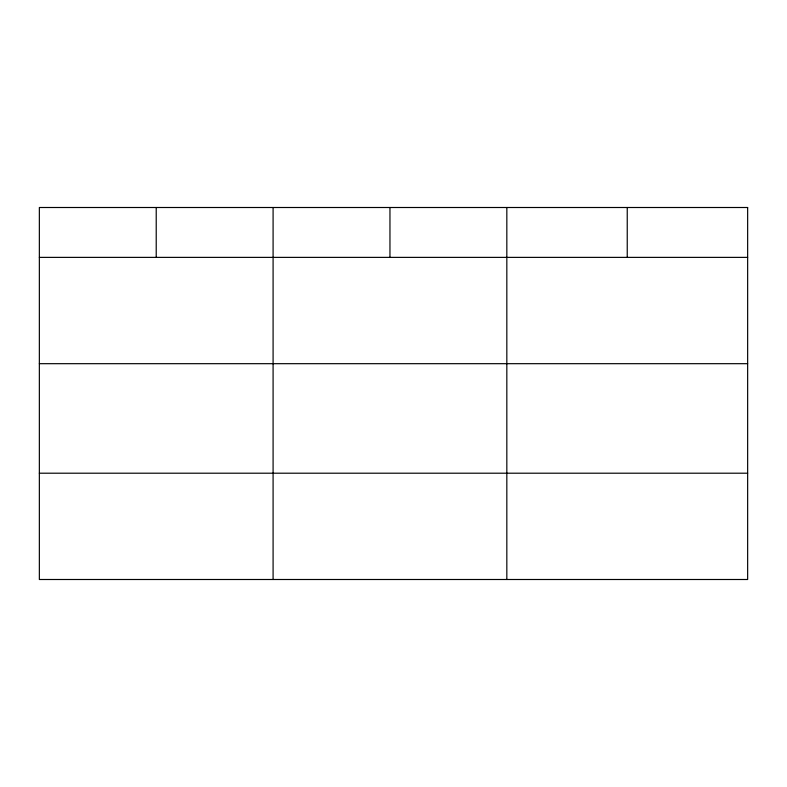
<?xml version="1.0" encoding="UTF-8"?>
<svg xmlns="http://www.w3.org/2000/svg" width="787" height="787" viewBox="0 0 787 787"><rect width="100%" height="100%" fill="white"/><g stroke="black" fill="none" stroke-linecap="round" stroke-linejoin="round"><path stroke-width="1.18" d="M39.35 257.379L747.65 257.379M39.35 363.683L747.65 363.683M39.35 473.203L747.65 473.203M627.239 207.502L627.239 257.379M506.828 207.502L506.828 579.498M389.958 207.502L389.958 257.379M273.089 207.502L273.089 579.498M156.22 207.502L156.22 257.379M747.65 207.502L39.35 207.502L39.35 579.498L747.65 579.498L747.65 207.502"/></g></svg>
